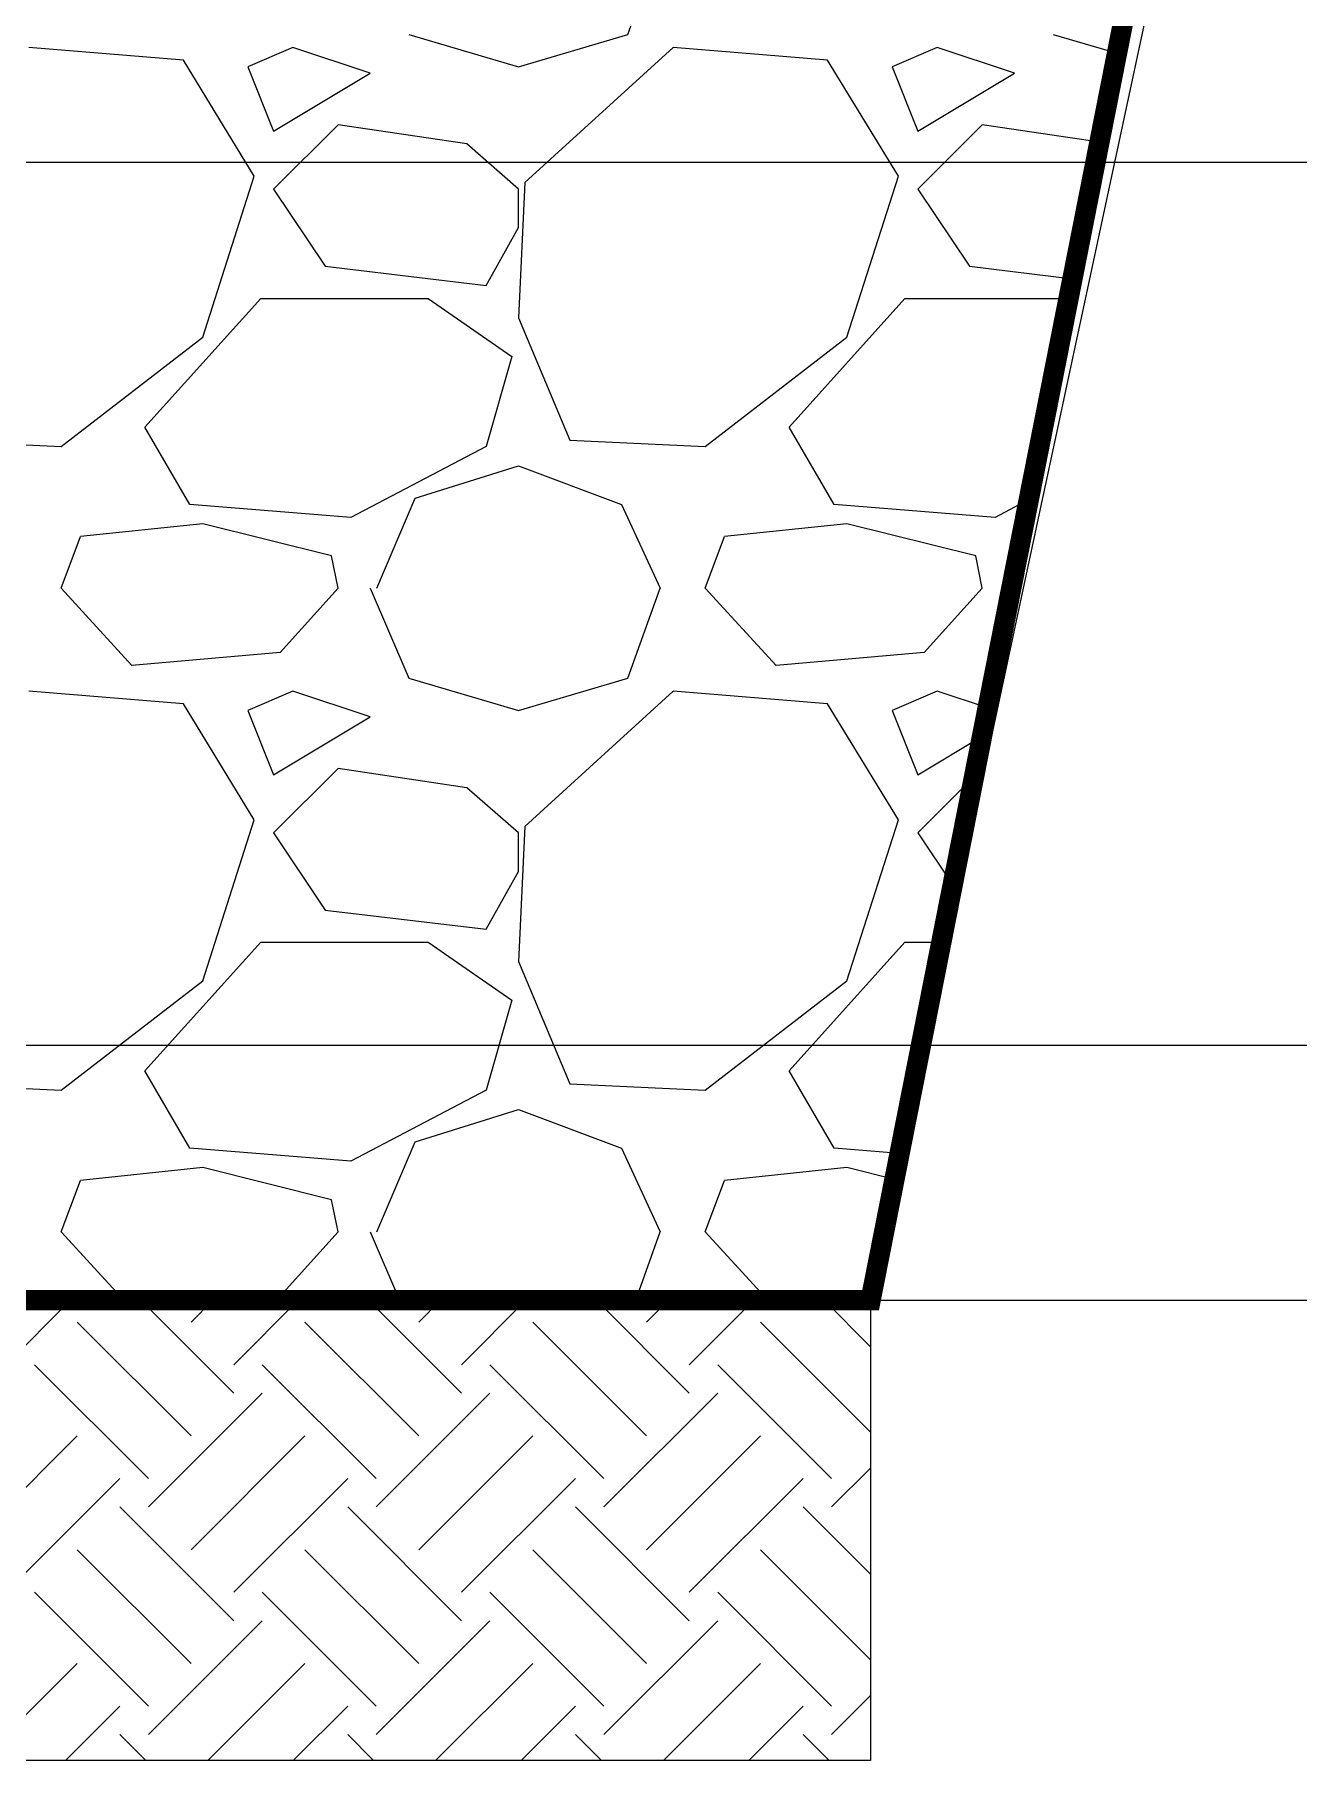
# Model space of a CAD drawing. Header units: millimetres. Extents: x 4229 to 8429, y -1187 to 1783.
# Drawn here: x 6208.5 to 6332.8, y 227 to 396.8 of the extents above; entities that cross this region are included whole.
import ezdxf

# ---------------------------------------------------------------- set-up
doc = ezdxf.new("R2010")
doc.units = ezdxf.units.MM

msp = doc.modelspace()

# ---------------------------------------------------------------- linework, layer by layer
at = {"lineweight": 5}
for p, q in [((6332.46, 467.22), (6290.72, 272.29)), ((6143.61, 384.25), (6363.91, 384.25)), ((6143.85, 297.4), (6364.03, 297.4)), ((5995.18, 272.29), (6290.72, 272.29)), ((6290.72, 272.29), (6142.95, 272.29)), ((6143.73, 272.29), (6364.03, 272.29)), ((6290.72, 272.29), (6290.72, 227.01)), ((6290.72, 227.01), (5995.18, 227.01))]:
    msp.add_line(p, q, dxfattribs=at)
at = {"linetype": 'Continuous', "lineweight": 5}
for p, q in [((6266.86, 396.81), (6270.03, 405.67)), ((6245.33, 396.81), (6256.1, 393.64)), ((6256.1, 393.64), (6266.86, 396.81)), ((6308.66, 396.81), (6314.95, 394.96)), ((6223.17, 394.28), (6207.97, 395.54)), ((6230.13, 382.88), (6223.17, 394.28)), ((6233.93, 395.54), (6229.5, 393.64)), ((6241.53, 393.01), (6233.93, 395.54)), ((6271.3, 395.54), (6256.73, 382.24)), ((6286.5, 394.28), (6271.3, 395.54)), ((6293.46, 382.88), (6286.5, 394.28)), ((6297.26, 395.54), (6292.83, 393.64)), ((6304.86, 393.01), (6297.26, 395.54)), ((6229.5, 393.64), (6232.03, 387.31)), ((6232.03, 387.31), (6241.53, 393.01)), ((6292.83, 393.64), (6295.36, 387.31)), ((6295.36, 387.31), (6304.86, 393.01)), ((6238.36, 387.94), (6232.03, 381.61)), ((6251.03, 386.04), (6238.36, 387.94)), ((6301.69, 387.94), (6295.36, 381.61)), ((6313.22, 386.21), (6301.69, 387.94)), ((6256.1, 381.61), (6251.03, 386.04)), ((6225.07, 367.04), (6230.13, 382.88)), ((6256.73, 382.24), (6256.1, 368.94)), ((6288.39, 367.04), (6293.46, 382.88)), ((6232.03, 381.61), (6237.1, 374.01)), ((6256.1, 377.81), (6256.1, 381.61)), ((6295.36, 381.61), (6300.43, 374.01)), ((6252.93, 372.11), (6256.1, 377.81)), ((6237.1, 374.01), (6252.93, 372.11)), ((6300.43, 374.01), (6310.57, 372.79)), ((6219.37, 358.18), (6230.77, 370.84)), ((6230.77, 370.84), (6247.23, 370.84)), ((6247.23, 370.84), (6255.46, 365.14)), ((6282.7, 358.18), (6294.09, 370.84)), ((6294.09, 370.84), (6310.18, 370.84)), ((6256.1, 368.94), (6261.16, 356.91)), ((6211.13, 356.28), (6225.07, 367.04)), ((6274.46, 356.28), (6288.39, 367.04)), ((6255.46, 365.14), (6252.93, 356.28)), ((6197.83, 356.91), (6211.13, 356.28)), ((6223.8, 350.58), (6219.37, 358.18)), ((6261.16, 356.91), (6274.46, 356.28)), ((6287.13, 350.58), (6282.7, 358.18)), ((6252.93, 356.28), (6239.63, 349.31)), ((6245.96, 351.21), (6256.1, 354.38)), ((6256.1, 354.38), (6266.23, 350.58)), ((6239.63, 349.31), (6223.8, 350.58)), ((6242.16, 342.35), (6245.96, 351.21)), ((6266.23, 350.58), (6270.03, 342.35)), ((6302.96, 349.31), (6287.13, 350.58)), ((6306.27, 351.05), (6302.96, 349.31)), ((6225.07, 348.68), (6213.03, 347.41)), ((6237.73, 345.51), (6225.07, 348.68)), ((6288.39, 348.68), (6276.36, 347.41)), ((6301.06, 345.51), (6288.39, 348.68)), ((6211.13, 342.35), (6213.03, 347.41)), ((6274.46, 342.35), (6276.36, 347.41)), ((6238.36, 342.35), (6237.73, 345.51)), ((6301.69, 342.35), (6301.06, 345.51)), ((6218.1, 334.75), (6211.13, 342.35)), ((6238.36, 342.35), (6232.67, 336.01)), ((6241.53, 342.35), (6245.33, 333.48)), ((6266.86, 333.48), (6270.03, 342.35)), ((6281.43, 334.75), (6274.46, 342.35)), ((6301.69, 342.35), (6295.99, 336.01)), ((6232.67, 336.01), (6218.1, 334.75)), ((6295.99, 336.01), (6281.43, 334.75)), ((6245.33, 333.48), (6256.1, 330.31)), ((6256.1, 330.31), (6266.86, 333.48)), ((6223.17, 330.95), (6207.97, 332.21)), ((6233.93, 332.21), (6229.5, 330.31)), ((6241.53, 329.68), (6233.93, 332.21)), ((6271.3, 332.21), (6256.73, 318.91)), ((6286.5, 330.95), (6271.3, 332.21)), ((6297.26, 332.21), (6292.83, 330.31)), ((6302.23, 330.56), (6297.26, 332.21)), ((6230.13, 319.55), (6223.17, 330.95)), ((6229.5, 330.31), (6232.03, 323.98)), ((6232.03, 323.98), (6241.53, 329.68)), ((6293.46, 319.55), (6286.5, 330.95)), ((6292.83, 330.31), (6295.36, 323.98)), ((6295.36, 323.98), (6301.68, 327.77)), ((6238.36, 324.61), (6232.03, 318.28)), ((6251.03, 322.71), (6238.36, 324.61)), ((6256.1, 318.28), (6251.03, 322.71)), ((6300.89, 323.81), (6295.36, 318.28)), ((6225.07, 303.71), (6230.13, 319.55)), ((6288.39, 303.71), (6293.46, 319.55)), ((6232.03, 318.28), (6237.1, 310.68)), ((6256.73, 318.91), (6256.1, 305.61)), ((6256.1, 314.48), (6256.1, 318.28)), ((6295.36, 318.28), (6298.79, 313.14)), ((6252.93, 308.78), (6256.1, 314.48)), ((6237.1, 310.68), (6252.93, 308.78)), ((6219.37, 294.85), (6230.77, 307.51)), ((6230.77, 307.51), (6247.23, 307.51)), ((6247.23, 307.51), (6255.46, 301.81)), ((6282.7, 294.85), (6294.09, 307.51)), ((6294.09, 307.51), (6297.67, 307.51)), ((6256.1, 305.61), (6261.16, 293.58)), ((6211.13, 292.95), (6225.07, 303.71)), ((6274.46, 292.95), (6288.39, 303.71)), ((6255.46, 301.81), (6252.93, 292.95)), ((6223.8, 287.25), (6219.37, 294.85)), ((6287.13, 287.25), (6282.7, 294.85)), ((6197.83, 293.58), (6211.13, 292.95)), ((6252.93, 292.95), (6239.63, 285.98)), ((6261.16, 293.58), (6274.46, 292.95)), ((6245.96, 287.88), (6256.1, 291.05)), ((6256.1, 291.05), (6266.23, 287.25)), ((6239.63, 285.98), (6223.8, 287.25)), ((6242.16, 279.02), (6245.96, 287.88)), ((6266.23, 287.25), (6270.03, 279.02)), ((6293.57, 286.73), (6287.13, 287.25)), ((6225.07, 285.35), (6213.03, 284.08)), ((6237.73, 282.18), (6225.07, 285.35)), ((6288.39, 285.35), (6276.36, 284.08)), ((6293.07, 284.18), (6288.39, 285.35)), ((6211.13, 279.02), (6213.03, 284.08)), ((6274.46, 279.02), (6276.36, 284.08)), ((6238.36, 279.02), (6237.73, 282.18)), ((6217.3, 272.29), (6211.13, 279.02)), ((6238.36, 279.02), (6232.67, 272.68)), ((6241.53, 279.02), (6244.42, 272.29)), ((6267.63, 272.29), (6270.03, 279.02)), ((6280.63, 272.29), (6274.46, 279.02)), ((6205.72, 265.95), (6212.06, 272.29)), ((6228.11, 263.15), (6218.98, 272.29)), ((6223.92, 270.14), (6226.06, 272.29)), ((6232.67, 272.68), (6228.1, 272.29)), ((6228.11, 265.95), (6234.45, 272.29)), ((6250.5, 263.15), (6241.37, 272.29)), ((6246.31, 270.14), (6248.45, 272.29)), ((6250.5, 265.95), (6256.84, 272.29)), ((6272.89, 263.15), (6263.76, 272.29)), ((6268.7, 270.14), (6270.84, 272.29)), ((6272.89, 265.95), (6279.23, 272.29)), ((6290.72, 267.72), (6286.15, 272.29)), ((6223.92, 258.95), (6212.72, 270.14)), ((6246.31, 258.95), (6235.11, 270.14)), ((6268.7, 258.95), (6257.5, 270.14)), ((6290.72, 259.32), (6279.89, 270.14)), ((6219.72, 254.75), (6208.52, 265.95)), ((6242.11, 254.75), (6230.91, 265.95)), ((6264.5, 254.75), (6253.3, 265.95)), ((6286.89, 254.75), (6275.69, 265.95)), ((6219.72, 251.95), (6230.91, 263.15)), ((6242.11, 251.95), (6253.3, 263.15)), ((6264.5, 251.95), (6275.69, 263.15)), ((6201.53, 247.75), (6212.72, 258.95)), ((6223.92, 247.75), (6235.11, 258.95)), ((6246.31, 247.75), (6257.5, 258.95)), ((6268.7, 247.75), (6279.89, 258.95)), ((6205.72, 243.56), (6216.92, 254.75)), ((6228.11, 243.56), (6239.31, 254.75)), ((6250.5, 243.56), (6261.7, 254.75)), ((6272.89, 243.56), (6284.09, 254.75)), ((6286.89, 251.95), (6290.72, 255.78)), ((6228.11, 240.76), (6216.92, 251.95)), ((6250.5, 240.76), (6239.31, 251.95)), ((6272.89, 240.76), (6261.7, 251.95)), ((6290.72, 245.33), (6284.09, 251.95)), ((6223.92, 236.56), (6212.72, 247.75)), ((6246.31, 236.56), (6235.11, 247.75)), ((6268.7, 236.56), (6257.5, 247.75)), ((6290.72, 236.93), (6279.89, 247.75)), ((6219.72, 232.36), (6208.52, 243.56)), ((6242.11, 232.36), (6230.91, 243.56)), ((6264.5, 232.36), (6253.3, 243.56)), ((6286.89, 232.36), (6275.69, 243.56)), ((6219.72, 229.56), (6230.91, 240.76)), ((6242.11, 229.56), (6253.3, 240.76)), ((6264.5, 229.56), (6275.69, 240.76)), ((6203.17, 227.01), (6212.72, 236.56)), ((6225.56, 227.01), (6235.11, 236.56)), ((6247.95, 227.01), (6257.5, 236.56)), ((6270.35, 227.01), (6279.89, 236.56)), ((6286.89, 229.56), (6290.72, 233.39)), ((6211.57, 227.01), (6216.92, 232.36)), ((6233.96, 227.01), (6239.31, 232.36)), ((6256.35, 227.01), (6261.7, 232.36)), ((6278.74, 227.01), (6284.09, 232.36)), ((6219.47, 227.01), (6216.92, 229.56)), ((6241.86, 227.01), (6239.31, 229.56)), ((6264.25, 227.01), (6261.7, 229.56)), ((6286.64, 227.01), (6284.09, 229.56))]:
    msp.add_line(p, q, dxfattribs=at)
at = {"lineweight": 5, "const_width": 2}
msp.add_lwpolyline([(6290.72, 272.29), (6317.79, 409.36), (5968.11, 409.36), (5995.18, 272.29)], close=True, dxfattribs=at)

doc.saveas('drawing.dxf')
